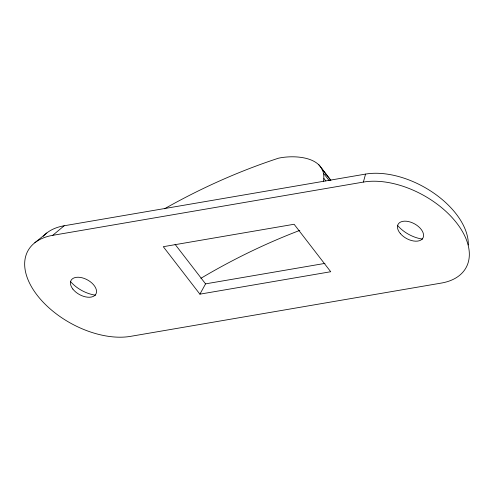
<?xml version="1.0" encoding="UTF-8"?>
<svg xmlns="http://www.w3.org/2000/svg" width="494" height="494" viewBox="0 0 494 494"><rect width="100%" height="100%" fill="white"/><g stroke="black" fill="none" stroke-linecap="round" stroke-linejoin="round"><path stroke-width="0.74" d="M323.465 181.354C327.639 156.654 295.184 154.536 278.455 158.204C238.88 171.177 200.706 188.3 164.465 208.795M363.386 182.076A72.729 42.855 28.8 0 1 456.851 223.232A72.729 42.855 28.8 0 1 441.296 283.081L130.614 336.346A72.729 42.855 28.8 0 1 37.149 295.19A72.729 42.855 28.8 0 1 52.704 235.342L363.386 182.076L365.56 174.092A70.549 41.57 28.8 0 1 433.584 192.956A70.549 41.57 28.8 0 1 468.318 244.981M199.903 294.158L330.714 271.731L294.097 224.257L163.286 246.691L199.903 294.158L205.566 283.865L324.972 263.388M52.704 235.342L64.195 225.758L365.56 174.092M34.808 242.764L46.837 232.958M200.891 278.307C232.433 259.578 265.544 243.462 299.815 230.377M325.385 173.876L326.596 174.79M318.803 164.693L330.838 180.291M321.81 168.645L330.764 180.261M323.527 173.277L329.183 180.613M323.928 178.495L325.812 180.94M175.049 244.302L205.566 283.865M422.592 239.102A26.182 15.425 28.8 0 1 397.367 225.245M43.268 236.33A70.549 41.57 28.8 0 1 64.195 225.758M95.608 295.184A26.182 15.425 28.8 0 1 70.37 281.364M72.853 289.07A14.184 8.355 28.8 0 0 95.373 294.862A14.184 8.355 28.8 0 0 82.214 277.807A14.184 8.355 28.8 0 0 72.853 289.07M400.331 233.545A14.184 8.355 28.8 0 0 422.697 238.423A14.184 8.355 28.8 0 0 408.532 221.565A14.184 8.355 28.8 0 0 400.331 233.545"/></g></svg>
